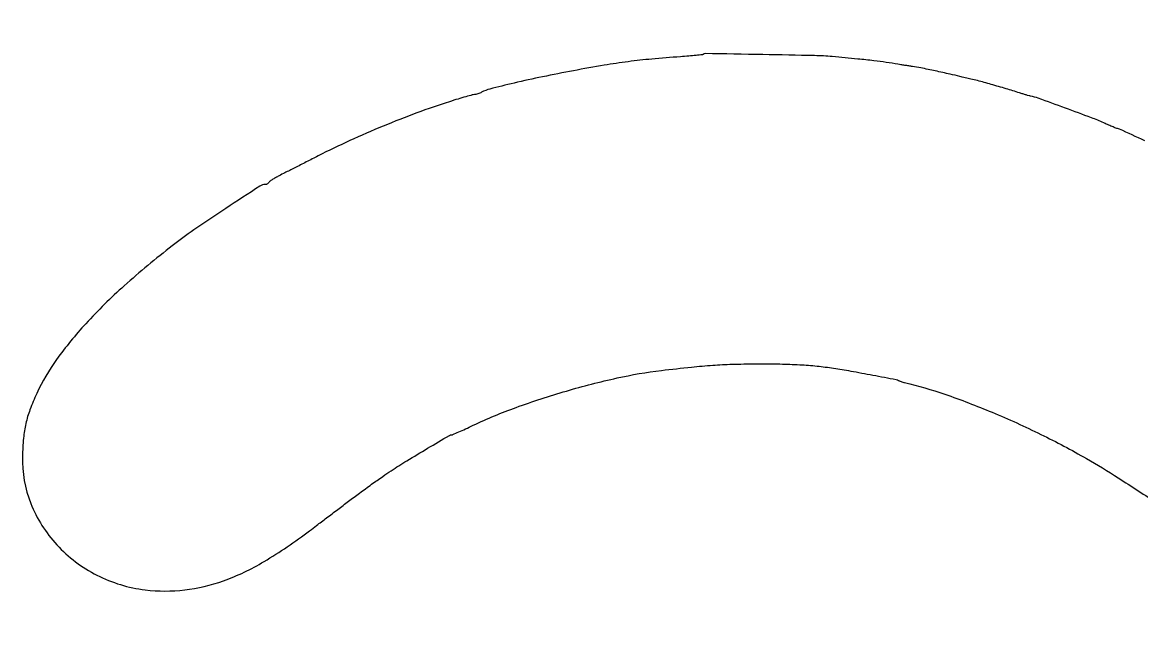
# Model space of a CAD drawing. Extents: x 153 to 7594, y 148 to 3762.
# Drawn here: x 3495.8 to 3956.2, y 1733.5 to 1991.8 of the extents above; entities that cross this region are included whole.
import ezdxf

# ---------------------------------------------------------------- set-up
doc = ezdxf.new("R2010")
doc.units = 0

msp = doc.modelspace()

# ---------------------------------------------------------------- linework, layer by layer
msp.add_lwpolyline([(3957.507184, 1943.013132, 0.000287), (3947.160518, 1947.822984, 0.109074), (3946.358723, 1948, -0.09665), (3946.016985, 1948.066681, -0.002249), (3944.491501, 1948.693561, -0.00491), (3942.708447, 1949.456307, -0.0033), (3940.685923, 1950.361059, 0.016839), (3935.600511, 1952.472653, 0.002317), (3924.849918, 1956.461046, 0.001499), (3913.733926, 1960.488758, 0.034864), (3910.5, 1961.400941, -0.017372), (3909.915125, 1961.544049, -0.002674), (3908.765625, 1961.874662, -0.002983), (3907.413332, 1962.280221, -0.002587), (3906, 1962.721303, 0.004369), (3900.484341, 1964.421109, 0.003177), (3894.320385, 1966.219298, 0.002535), (3888.67623, 1967.796105, 0.019486), (3886, 1968.418175, -0.004737), (3884.896972, 1968.640501, -0.003228), (3883.646875, 1968.913261, -0.003253), (3882.44431, 1969.192029, -0.006544), (3881.5, 1969.430518, 0.00959), (3877.425321, 1970.43323, 0.003108), (3871.361675, 1971.763069, 0.002843), (3865.374857, 1973.001571, 0.014244), (3862, 1973.58027, -0.002061), (3860.477168, 1973.803353, -0.001522), (3858.79375, 1974.062299, -0.001538), (3857.204468, 1974.316733, -0.003452), (3856, 1974.521909, 0.008086), (3851.188156, 1975.295762, 0.007017), (3846.120815, 1975.954396, 0.004689), (3839.452349, 1976.662837, 0.001308), (3829, 1977.646647, 0.017317), (3821.71928, 1978.059181, 0.001104), (3800.373781, 1978.481056, 0.000138), (3776.704825, 1978.890029, 0.190165), (3775.876222, 1978.579237, -0.157338), (3775.541906, 1978.42891, -0.001641), (3772.966765, 1978.151873, -0.005051), (3769.976837, 1977.870638, -0.003236), (3766.5, 1977.601654, 0.005291), (3754.709182, 1976.640713, 0.009556), (3745.079532, 1975.567287, 0.009103), (3735.190456, 1974.089577, 0.004315), (3722.5, 1971.843617, 0.005275), (3709.811288, 1969.346106, 0.006558), (3698.07076, 1966.745229, 0.004651), (3688.181734, 1964.320749, 0.064259), (3684.763569, 1962.963129, -0.026492), (3684.006068, 1962.593993, -0.022023), (3683.166041, 1962.281223, -0.022584), (3682.369759, 1962.063217, -0.05443), (3681.763569, 1961.994228, 0.064343), (3680.915016, 1961.880633, 0.003275), (3678.227423, 1961.14221, 0.005187), (3675.039656, 1960.208058, 0.003733), (3671.5, 1959.101846, 0.011004), (3658.127412, 1954.485878, 0.009433), (3644.259699, 1949.055225, 0.009377), (3630.512295, 1943.065995, 0.010468), (3617.5, 1936.771389, -0.000059), (3612.612468, 1934.280221, -0.000063), (3607.85, 1931.854261, -0.00006), (3603.765025, 1929.774677, -0.000307), (3601.5, 1928.623684, 0.011566), (3599.943656, 1927.788202, 0.015548), (3598.577083, 1926.956177, 0.012617), (3597.492556, 1926.209072, 0.137417), (3597.166667, 1925.797068, -0.100219), (3596.959946, 1925.492208, -0.064496), (3596.617885, 1925.234139, -0.06118), (3596.199298, 1925.059465, -0.068386), (3595.766558, 1925, 0.145173), (3593.547163, 1924.341735, 0.001431), (3579.502736, 1915.14979, 0.005168), (3566.349526, 1906.290984, 0.014962), (3557.5, 1899.798136, 0.016263), (3537.741763, 1883.309813, 0.025209), (3521.927625, 1867.716785, 0.02944), (3509.911435, 1852.953312, 0.047803), (3501.758995, 1839, 0.018845), (3498.963567, 1832.3053, 0.033908), (3497.262395, 1826.60612, 0.032946), (3496.318223, 1820.619116, 0.016712), (3495.882499, 1813, 0.100472), (3499.320112, 1793.733392, 0.092061), (3510.0408, 1776.650406, 0.089418), (3526.501155, 1764.179026, 0.088015), (3546.371064, 1758.15323, 0.058756), (3562.606239, 1758.128976, 0.057385), (3578.538194, 1761.868202, 0.04886), (3595.269602, 1769.802626, 0.027106), (3614, 1782.470372, 0.000025), (3616.81765, 1784.607502, 0.000008), (3620.96875, 1787.756466, 0.000008), (3625.576678, 1791.252214, 0.000009), (3630, 1794.608159, -0.003702), (3634.53273, 1797.994661, -0.002948), (3639.471875, 1801.58345, -0.00298), (3644.087233, 1804.854085, -0.007491), (3647.5, 1807.166709, -0.00777), (3654.029352, 1811.306256, -0.003721), (3662.534209, 1816.428115, -0.000773), (3671.486373, 1821.710287, -0.133668), (3672.550716, 1822, 0.104177), (3672.908174, 1822.075295, 0.00103), (3675.313876, 1823.141744, 0.003328), (3678.080257, 1824.397046, 0.002145), (3681.270036, 1825.88679, -0.023359), (3698.945331, 1833.24571, -0.016011), (3719.603441, 1839.995086, -0.016083), (3740.457117, 1845.355536, -0.025218), (3758.702687, 1848.469006, -0.003234), (3771.076521, 1849.862211, -0.008981), (3779.795102, 1850.62872, -0.010417), (3787.782411, 1851.01959, -0.005844), (3797.5, 1851.178745, -0.005355), (3807.446536, 1851.118856, -0.009684), (3815.584555, 1850.824955, -0.011357), (3822.705447, 1850.267107, -0.012877), (3829.5, 1849.401971, -0.005833), (3836.550393, 1848.234749, -0.002713), (3845.67119, 1846.56412, -0.000584), (3855.220208, 1844.749901, -0.091417), (3856.234641, 1844.354984, 0.041456), (3856.64275, 1844.147314, 0.012979), (3857.285033, 1843.90417, 0.01287), (3858.019225, 1843.66883, 0.013889), (3858.746241, 1843.478011, -0.026589), (3875.30831, 1838.678406, -0.015233), (3894.742665, 1831.236573, -0.014713), (3914.834291, 1822.129259, -0.016721), (3933.5, 1812.210355, -0.011592), (3946.633438, 1804.246996, -0.005673), (3963.012232, 1793.525529, -0.005471)], format="xyb")

doc.saveas('drawing.dxf')
